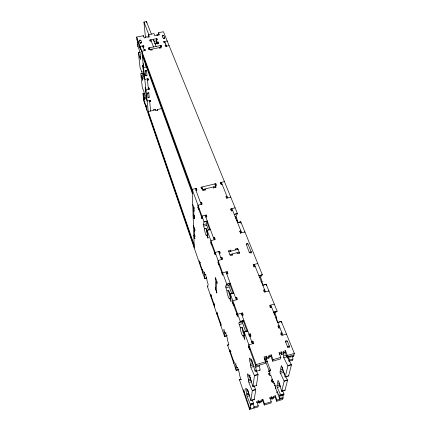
<?xml version="1.0" encoding="UTF-8"?>
<svg xmlns="http://www.w3.org/2000/svg" width="431" height="431" viewBox="0 0 431 431"><rect width="100%" height="100%" fill="white"/><g stroke="black" fill="none" stroke-linecap="round" stroke-linejoin="round"><path stroke-width="0.65" d="M210.716 296.059L210.721 294.109L211.319 296.339M211.551 244.377L211.546 245.002L210.872 243.138L210.878 240.622L215.301 239.491L214.616 237.637L213.512 237.917M234.712 214.315L237.406 213.496L163.435 31.727L158.565 32.697L159.443 34.895L157.719 35.24L157.498 34.685L156.334 34.922L156.55 35.471L154.826 35.816L153.959 33.613L148.506 34.701L149.352 36.91L147.617 37.255L147.407 36.7L145.813 37.018L146.023 37.572L144.283 37.917L143.453 35.703L136.654 37.055L204.035 221.857L203.184 224.772L204.472 228.818A3.944 0.614 75.8 0 0 205.63 234.135A3.944 0.614 75.8 0 0 206.745 235.094L208.006 238.289L207.09 230.278L210.376 229.502M213.652 188.223L213.663 186.898L213.986 187.722L216.066 187.216L214.778 183.929M213.889 303.817L213.895 303.332L214.503 305.11L214.476 307.034M214.466 252.388L215.15 254.915L215.182 252.431L219.659 251.273L220.37 253.186L219.25 253.476M214.595 239.534L214.616 237.637M245.347 331.692L247.76 330.809L244.135 331.827L256.073 364.578L255.691 367.217L255.917 368.5A2.715 0.458 73.6 0 1 256.359 371.064A2.715 0.458 73.6 0 1 255.637 370.412L255.319 369.997L255.125 371.15L256.348 370.789M215.732 187.711L215.748 186.391L202.888 189.5L202.909 190.82M215.786 185.68L215.807 183.681L200.905 187.28L201.525 188.929L202.57 188.676M215.597 289.368L215.759 278.534M227.018 335.733L224.562 336.428L223.824 329.785L225.122 333.222A3.863 0.55 74.5 0 1 226.356 334.957A3.863 0.55 74.5 0 1 227.433 339.94L228.748 344.175L227.606 345.188L228.883 344.816M224.562 336.428L207.392 286.373L208.211 284.573L207.031 280.748A3.572 0.496 75.3 0 0 205.991 275.996A3.572 0.496 75.3 0 0 204.984 274.811L203.874 271.821L204.709 278.55L206.616 278.043M216.567 292.137L216.761 281.346M217.035 314.49L217.073 312.594L217.687 314.878M220.279 183.601L220.3 182.599L224.427 181.602M244.135 331.827L244.808 339.741L243.176 335.657A4.499 0.749 74.2 0 1 241.592 333.664A4.499 0.749 74.2 0 1 240.353 327.878L238.806 322.932L240.331 321.456L243.93 320.416L242.346 321.946L242.384 322.426L245.681 331.746M218.792 264.273L218.776 264.887L218.07 262.937L218.118 260.48L222.633 259.3L221.917 257.361L220.791 257.652M219.616 253.137L219.659 251.273M221.286 184.355L221.329 182.351L227.6 197.91M221.976 184.484L221.987 183.983L220.952 184.231L220.3 182.599M230.892 293.942L233.801 292.94L230.299 293.888L231.086 301.867L229.583 298.139A4.278 0.7 74.8 0 1 228.182 296.555A4.278 0.7 74.8 0 1 226.975 290.941L225.526 286.416L226.787 284.261L207.09 230.278M221.863 259.214L221.917 257.361M220.36 322.652L220.37 322.189L221.006 324.037L220.952 325.895M221.836 272.651L222.541 275.247L222.617 272.828L227.191 271.616L227.929 273.615L226.787 273.922M226.851 198.201L226.921 196.224L225.871 196.482L226.55 198.168L230.747 197.139M248.073 390.556L247.249 390.804A4.24 0.62 73.7 0 0 245.751 388.471A4.24 0.62 73.7 0 0 246.877 393.718L246.909 396.014L250.341 404.386L250.416 406.336A2.43 0.35 73.6 0 1 250.815 408.545A2.43 0.35 73.6 0 1 250.201 407.823L249.932 407.397L249.608 409.45L258.018 406.907L258.223 405.733L256.693 401.401L258.837 400.76L259.22 401.837L259.015 403.017L260.965 402.43L261.181 401.245L260.798 400.167L262.932 399.521L264.483 403.836L264.257 405.016L270.986 402.98L271.244 401.794L269.671 397.495L271.794 396.854L272.193 397.926L271.934 399.122L273.362 398.691L273.626 397.49L273.227 396.423L275.35 395.782L276.944 400.07L276.67 401.261L282.666 399.44L283.183 397.398L283.011 396.304A2.408 0.458 72.6 0 1 282.693 394.968M249.932 376.231L249.064 376.484A4.418 0.684 73.7 0 0 247.48 374.167A4.418 0.684 73.7 0 0 248.66 379.684L248.752 382.389L252.302 390.745L250.885 400.614L254.209 399.618L255.745 389.721L254.053 385.804M251.973 360.445L251.068 360.709A4.617 0.76 73.8 0 0 249.387 358.425A4.617 0.76 73.8 0 0 250.621 364.243L250.707 367.164L254.468 375.724L252.9 386.602L256.386 385.567L258.077 374.663L256.267 370.612M227.115 273.437L227.191 271.616M230.79 210.183L230.849 208.879L235.094 207.823M237.519 222.638L240.751 221.717L240.864 223.22M231.792 211.217L231.91 208.615L241.635 232.756M262.716 285.198L266.164 284.169L277.144 311.15A1.277 0.286 73.6 0 1 277.101 311.268L275.053 312.814L273.895 313.138M230.607 251.408L230.671 250.163L228.441 250.74L230.262 255.535L232.503 254.953L232.137 253.988L232.072 255.227M238.817 369.653L236.22 370.412L235.558 363.845L236.958 367.562A4.057 0.582 74 0 1 238.338 369.647A4.057 0.582 74 0 1 239.437 374.76L240.832 379.248L239.48 379.808L241.064 379.334M240.751 221.717L262.328 274.73L260.529 277.009L262.07 281.465A4.235 0.921 74.3 0 0 262.479 284.735M204.563 221.868L207.289 221.038L204.035 221.857M229.755 351.561L229.863 349.789L230.504 352.186M234.022 305.051L233.44 305.213L233.473 304.636L234.06 304.475M237.632 249.581L237.713 248.331L235.493 248.908L235.859 249.861M239.792 231.522L239.814 231.205L240.902 230.924L240.767 232.837M276.961 392.77L277.208 391.693L279.784 399.208L279.811 397.269A2.414 0.447 72.7 0 1 279.455 395.071A2.414 0.447 72.7 0 1 280.182 395.739L280.5 396.148L280.759 395.216L276.81 386.37L278.033 380.433L278.539 381.074L281.696 391.359L284.972 390.373L287.542 380.244L285.667 376.419M239.13 253.385L239.21 252.146L229.906 254.57M240.525 233.354L239.814 231.205M236.597 299.119L236.721 297.363L235.547 297.686M233.386 360.58L233.419 360.144L234.108 362.142L233.974 363.872M242.093 315.438L243.289 315.104L242.475 312.922L237.718 314.237L237.546 316.516L236.759 314.339L236.797 313.773L237.389 313.606M244.873 232.304L244.905 231.921L240.546 233.036M241.193 314.388L241.29 313.251L252.534 343.739M236.22 370.412L227.6 345.209M242.475 312.922L242.324 314.635L242.728 315.724M249.441 252.9L246.316 244.366A0.878 0.738 6.1 0 1 246.855 243.445A0.878 0.738 6.1 0 1 247.965 243.935L251.165 251.839L251.047 253.089M253.234 265.017L253.261 264.709L257.76 263.513L257.722 263.885M254.021 266.988L253.261 264.709M254.128 266.859L254.387 264.408L265.448 291.852M248.876 335.253L248.999 334.154L250.206 333.809L251.052 336.094L249.84 336.439M243.493 391.612L243.677 389.985L244.21 389.829M250.066 349.094L249.457 349.266L248.612 346.944L248.859 344.789L253.751 343.394L252.895 341.077L251.677 341.422L251.542 342.51M250.206 333.809L250.018 335.463L250.438 336.6M240.331 321.456L230.299 293.888M244.355 392.506L243.677 389.985M249.457 349.266L249.522 348.733M252.895 341.077L252.695 342.704L253.121 343.863M247.249 390.804L247.453 389.457L250.885 400.614M249.064 376.484L249.296 374.997L252.9 386.602M251.068 360.709L251.321 359.066L255.125 371.15M246.877 393.718L248.509 393.234L248.682 391.941M248.66 379.684L250.368 379.183L250.578 377.583M250.621 364.243L252.415 363.721L252.647 361.959M264.359 291.55L264.607 289.772L263.454 290.085L264.289 292.17L268.912 290.909L268.82 291.501M249.608 409.45L239.474 379.824M252.216 400.033L253.622 403.394L253.687 405.35A2.43 0.361 73.5 0 1 254.091 407.419A2.43 0.361 73.5 0 1 253.676 407.306M259.57 365.046L259.618 367.417A2.71 0.469 73.5 0 1 260.071 369.798A2.71 0.469 73.5 0 1 259.575 369.825M259.015 403.017L258.632 401.945L258.837 400.76M293.942 355.015L287.035 357.03L287.412 355.44L285.516 350.705L283.075 351.416L283.544 352.596L283.189 354.19L281.545 354.67L281.89 353.075L281.427 351.895L278.976 352.601L280.84 357.358L280.495 358.937L272.737 361.205L273.044 359.632L271.212 354.853L268.75 355.57L269.203 356.76L268.917 358.344L266.665 358.996L266.218 357.805L266.487 356.227L264.02 356.938L265.819 361.733L265.55 363.301L255.847 366.129L248.676 346.411M266.665 358.996L266.94 357.418L266.487 356.227M264.257 405.016L262.711 400.711L262.932 399.521M272.737 361.205L270.921 356.442L271.212 354.853M268.68 374.604L268.922 373.338L269.962 373.03L264.348 358.075M269.714 374.297L269.962 373.03M278.738 327.328L279.062 325.647L277.866 325.987L278.771 328.233L279.967 327.894M234.189 214.422L237.406 213.496M271.315 380.056L272.403 379.539L270.727 375.072L269.687 375.385L268.922 373.338M272.403 379.539L272.15 380.788L271.104 381.096M272.09 382.13L271.358 379.846M273.038 382.297L273.265 381.193L274.676 385.605L275.204 385.449M271.934 399.122L271.541 398.055L271.794 396.854M281.545 354.67L281.082 353.49L281.427 351.895M274.676 385.605L275.296 385.034M286.394 334.381L286.464 334.047L281.653 335.42L280.737 333.141L281.939 332.797L281.599 334.456L280.705 334.709M275.264 388.622L275.554 387.291L274.768 385.19M285.473 342.192L285.559 341.783A0.986 0.889 23.5 0 1 286.119 340.657A0.986 0.889 23.5 0 1 287.375 341.266L289.438 346.395L288.781 347.246L287.644 346.912L285.559 341.783L287.375 341.266L287.283 341.67M284.288 352.364L283.453 356.114A1.298 0.275 72.9 0 0 283.787 357.752L287.768 365.574A1.32 0.28 72.7 0 1 287.903 365.887L285.193 377.012L288.619 375.994L291.448 364.841A1.315 0.286 72.6 0 0 291.313 364.534L289.433 360.892M276.67 401.261L275.08 396.983L275.35 395.782M287.035 357.03L285.155 352.305L285.516 350.705M279.024 382.739L278.685 384.226L279.751 383.908M283.075 369.539L281.955 369.868L282.574 367.142M287.391 347.176L287.515 346.632L289.336 346.104L289.05 347.321M277.025 392.835L277.095 392.533M287.477 347.181L287.574 346.777M289.206 347.063L289.298 346.653M281.696 391.359L284.158 381.252L279.983 372.174L281.395 365.574L285.193 377.012M292.363 356.292A2.688 0.598 72.6 0 0 292.724 357.8A1.336 0.296 72.6 0 1 292.913 359.071L292.638 360.154L289.039 361.21L289.303 360.127A1.336 0.291 72.7 0 0 289.109 358.856A2.688 0.587 72.7 0 1 288.722 356.313M290.289 356.081L290.02 357.191A1.347 0.296 72.7 0 1 289.584 356.895A2.688 0.587 72.7 0 0 289.039 356.141M283.399 394.774C284.945 395.534 282.655 390.551 282.203 390.47M290.629 357.013L293.662 356.125L294.346 353.42L281.298 321.354L277.731 322.356A1.304 0.286 73.4 0 0 277.72 322.566M207.279 221.189L206.411 224.131L208.286 229.637M237.379 213.647L236.086 216.507L237.454 220.5A3.911 0.814 75.6 0 0 237.589 222.245M231.797 293.829L229.287 286.971C227.46 284.304 234.157 281.578 226.787 284.261M250.341 404.386L253.622 403.394M280.759 395.216L283.986 394.241M256.499 402.586L258.632 401.945M261.116 401.196L262.711 400.711M269.951 398.53L271.541 398.055M273.496 397.463L275.08 396.983M259.22 401.837L261.181 401.245M272.193 397.926L273.626 397.49M250.217 405.226L252.949 404.402M281.082 395.917L283.77 395.108M279.988 398.368L282.655 397.56M250.858 407.958L249.781 408.286L243.628 390.394M253.762 407.079L258.223 405.733M264.483 403.836L271.244 401.794M276.944 400.07L282.973 398.249M251.882 399.946L252.437 399.779M253.547 399.451L254.101 399.284L254.209 399.618M282.127 390.863L282.671 390.696M283.765 390.367L284.309 390.206M277.914 394.22L278.442 394.063M250.228 404.084L252.965 403.26M281.174 394.758L283.867 393.95M274.046 383.278L274.574 383.121M273.96 383.692L274.482 383.536M252.189 390.438L255.05 389.586M284.595 380.783L287.412 379.943M252.302 390.745L255.745 389.721M284.158 381.252L287.542 380.244M246.721 394.947L249.425 394.139M277.332 385.804L279.994 385.012M247.583 396.278L249.743 395.631M277.106 387.447L279.767 386.65M253.369 386.079L253.951 385.907M285.069 376.667L285.64 376.5M286.782 376.161L287.353 375.994M272.133 381.92L273.389 381.548M254.344 375.406L257.35 374.523M270.7 370.617L268.632 371.226L270.361 370.655L270.307 370.051L265.798 357.892M288.355 365.402L291.313 364.534M239.464 379.873L241.43 379.296M268.594 371.301L270.528 370.735M254.468 375.724L258.077 374.663M287.903 365.887L291.448 364.841M248.488 381.036L251.321 380.201M280.527 371.581L283.312 370.757L284.794 374.658M249.393 382.432L251.656 381.764M280.29 373.3L283.075 372.476M289.303 360.127L292.315 359.244M256.273 371.258L259.968 370.175M270.059 369.2L270.582 369.044M249.705 375.757L250.282 375.584M236.958 367.562L237.745 367.336M250.433 365.736L253.406 364.868M284.04 355.941L286.373 355.263M236.732 370.094L238.812 369.491M265.625 361.679L267.673 361.081M256.073 364.578L265.819 361.733M273.044 359.632L280.84 357.358M287.412 355.44L294.346 353.42M265.62 361.841L267.667 361.248M251.375 367.207L254.349 366.345M283.787 357.752L286.707 356.9M255.691 367.217L258.783 366.312M235.52 363.936L236.043 363.78M266.94 357.418L269.203 356.76M281.89 353.075L283.544 352.596M264.375 358.344L266.218 357.805M268.465 357.154L270.921 356.442M279.256 354.023L281.082 353.49M283.334 352.838L285.155 352.305M230.531 351.744L231.048 351.599M248.612 346.944L249.22 346.772M227.595 345.263L228.101 345.118M225.057 336.115L227.072 335.55M278.318 322.399L281.287 321.558A1.298 0.291 73.3 0 1 281.298 321.354M243.176 335.657L244.065 335.404M223.791 329.893L224.298 329.753M240.353 327.878L242.13 327.382L244.582 334.111M275.533 318.008L276.691 317.679A4.455 0.986 73.4 0 0 277.569 322.636M225.122 333.222L226.14 332.937M277.144 311.15L273.615 312.136A1.277 0.28 73.7 0 1 273.566 312.254L276.508 311.435M240.304 321.531L243.299 320.696M239.399 322.771L242.346 321.946M239.162 324.581L242.109 323.756M274.229 314.775L274.811 314.614M236.759 314.339L237.346 314.177M274.283 304.114L269.607 305.412L270.469 307.562L271.643 307.238M269.914 306.985L271.077 306.662M270.986 307.238L270.404 307.4L270.776 305.089L282.86 335.076M263.293 285.16L266.159 284.379A1.234 0.275 74.2 0 1 266.164 284.169M229.583 298.139L230.445 297.907M225.871 287.892L228.716 287.121M226.975 290.941L228.689 290.478L230.871 296.469M260.949 281.772L262.07 281.465M207.392 286.373L208.114 286.179M262.328 274.73L258.891 275.754L261.719 275.016M226.765 284.39L229.653 283.614M226.097 286.136L228.942 285.37M259.414 277.187L260.534 276.885M254.053 266.681L255.184 266.38M204.984 274.811L205.948 274.558M204.693 278.372L206.6 277.866M202.737 269.849L202.258 269.973L202.252 269.467L202.818 271.121L202.85 273.135M202.818 271.121L203.297 270.997M204.116 272.29L204.596 272.16M200.34 262.894L199.871 263.018L199.86 262.506L200.329 262.382M246.316 244.366L247.965 243.935M228.813 251.693L238.09 249.28M207.731 237.81L208.27 237.67M194.37 235.288L193.799 235.434L194.904 238.612L194.591 236.721L195.071 236.603M195.038 235.682L194.559 235.805L194.839 236.603L194.526 234.701M206.745 235.094L207.823 234.82M204.041 226.022L206.718 225.348M235.348 218.151L236.403 217.881M194.333 228.904L194.613 229.712L195.103 229.588M194.887 230.854L194.403 230.978L194.683 231.781L194.645 230.655L195.13 230.531M204.472 228.818L206.083 228.414L207.602 232.584M236.403 220.764L237.454 220.5M207.101 230.45L208.195 230.17M209.288 229.895L209.838 229.755M238.063 222.622L240.218 222.078M201.32 216.254L201.967 218.657L202.505 218.522M203.179 224.643L205.856 223.969M235.035 216.642L235.563 216.513M194.397 215.737L193.896 215.861L194.187 216.674L194.688 216.551M193.11 215.619L194.262 218.867L194.219 217.677L194.72 217.553M205.813 217.03L206.891 216.761L206.239 214.999L201.923 216.071L201.967 218.657M201.331 216.901L201.864 216.766M232.611 210.35L231.544 210.614L230.849 208.879M194.155 208.205L193.648 208.335L193.945 209.154L193.902 207.914L194.413 207.785M199.165 208.739L198.632 208.873L198.648 209.52L198.023 207.801L198.551 207.672M194.187 209.24L193.681 209.364L194.015 211.416L193.724 210.597L194.23 210.473M200.523 202.694L201.589 202.435L202.22 204.149L197.958 205.194L198.023 207.801M195.949 190.276L196.994 190.023L196.385 188.369L192.194 189.381L194.241 248.03M215.419 185.572L216.454 185.319L215.807 183.681M155.747 110.449L155.639 109.291L154.039 109.641L154.099 110.223L148.226 111.505L194.128 244.905M157.39 110.686L157.283 109.528L162.11 108.472M146.804 98.058L146.395 98.144L146.195 97.578L147.116 101.059L150.376 100.353L150.5 101.554L149.686 101.732L149.288 100.595M145.683 105.299L145.619 104.717L146.001 105.832L146.4 105.746M204.709 278.55L143.83 101.069L143.496 98.106L143.889 98.02M144.568 93.204L142.984 93.543L144.87 100.035L144.687 98.015L145.285 97.885M147.978 97.363L149.212 97.099L148.792 93.004A0.636 0.458 -19 0 0 148.124 92.676A0.636 0.458 -19 0 0 147.553 93.274L147.978 97.363A0.636 0.453 -18.9 0 0 148.641 97.686A0.636 0.453 -18.9 0 0 149.212 97.099M146.325 98.785L146.734 98.699M144.908 101.808L144.514 101.888L144.45 101.312L144.891 102.993M148.307 88.231L149.137 88.053L149.261 89.309L145.937 90.014L145.139 87.735L145.473 89.551M145.716 91.83L145.387 90.02L145.797 89.934M145.996 90.499L145.581 90.591L145.387 90.02M143.437 93.64L144.627 93.387M141.988 73.41L140.759 73.669L142.365 87.994L143.771 90.866L144.229 93.834L144.832 93.71M147.553 93.274L148.792 93.004M146.971 75.188A0.657 0.49 -19.3 0 1 146.384 75.813A0.657 0.49 -19.3 0 1 145.694 75.457L145.236 71.056A0.663 0.496 -19.4 0 1 145.829 70.42A0.663 0.496 -19.4 0 1 146.518 70.786L146.971 75.188L145.694 75.457L145.543 75.026M141.255 75.409L142.699 80.295L142.499 78.124L143.119 77.995M147.483 80.171L148.323 79.994L148.194 78.701L144.811 79.412L143.857 75.829L144.062 76.4M142.499 78.124L142.914 78.857A3.033 0.35 77.7 0 0 142.435 75.123L141.794 71.724L142.214 71.638M145.236 71.056L146.518 70.786M141.228 73.766L142.456 73.512M142.009 73.658L142.629 73.529M144.444 73.873L143.803 74.003L143.604 73.432L143.943 75.312M143.744 74.741L144.164 74.655M146.998 66.816L143.545 67.532L142.72 65.237L142.866 66.584L143.297 66.493M140.07 52.076L138.373 52.42L140.371 59.182L140.156 56.844L140.797 56.714M140.253 58.982L140.678 58.896M139.881 47.399L140.371 49.236L140.808 49.15M148.679 49.565L148.528 47.97L161.119 45.422L161.566 46.564L160.693 46.742M144.035 49.495L144.924 49.317L145.349 50.465L141.804 51.187L141.368 49.985M149.837 48.94L148.959 49.118L148.528 47.97M150.063 49.511L160.925 47.308M169.103 45.648L165.601 46.359L165.143 45.223L166.016 45.045L166.124 46.64M138.857 52.517L139.919 52.302M149.993 41.053L149.896 39.991L156.852 38.596L157.288 39.711L156.421 39.889L156.739 43.59M141.487 42.583L140.172 42.847C137.203 39.383 141.826 38.731 141.487 42.583A0.679 0.442 -4.6 0 1 140.985 43.138A0.679 0.442 -4.6 0 1 140.172 42.847L140.231 43.375M163.263 38.214A0.673 0.436 -3.2 0 0 164.082 38.499A0.673 0.436 -3.2 0 0 164.567 37.955C164.798 34.173 160.187 34.771 163.263 38.214L164.567 37.955L164.599 38.483M151.195 40.934L150.322 41.112L149.896 39.991M140.156 56.844L140.506 57.533A3.168 0.372 77.9 0 0 140.21 54.161C140.14 50.669 138.098 47.879 137.5 44.614L137.931 44.528M153.872 41.354L156.394 40.848M137.661 46.074L138.092 45.988M137.715 46.203L138.146 46.117M156.421 39.889L157.369 42.319L158.242 42.141L158.689 43.267L155.192 43.973M139.94 46.273L139.504 46.359L139.579 47.065L139.089 45.233M154.53 43.369L157.207 42.831M143.124 47.017L144.002 46.839L143.582 45.702L140.064 46.413L140.371 49.236M163.732 42.001L163.71 41.645L167.185 40.945L167.223 41.478M137.322 39.092L136.891 39.183L140.29 48.531M139.315 40.509L140.625 40.245M162.336 35.902L163.629 35.644M145.462 37.432L143.949 22.046L146.492 21.55L151.373 34.13M277.736 392.684L277.165 392.232L275.468 387.701A0.862 0.803 34.9 0 1 275.576 386.936M288.285 358.662L287.294 356.728A1.298 0.28 72.8 0 1 287.132 356.281M276.691 317.679L275.387 314.452A1.261 0.28 73.6 0 1 275.053 312.814M166.474 46.182L164.577 41.473L164.658 42.604M163.71 41.645L164.157 42.771L165.03 42.599L165.068 43.127M159.158 47.669L159.384 48.24L161.14 47.879L160.251 45.6L160.343 46.834M237.713 248.331L239.577 253.105L237.346 253.687L236.975 252.728M156.141 46.429L153.377 39.296L153.484 40.53M288.619 375.994L288.495 375.654M143.949 22.046L148.781 34.647L148.894 35.881M153.506 46.963L150.764 39.819L150.877 41.053M230.671 250.163L231.032 251.117M284.972 390.373L284.853 390.044M269.504 373.736L270.189 375.557M272.009 380.422L272.694 382.243M144.687 98.015L145.021 98.742A2.92 0.329 77.4 0 0 144.644 95.273L144.229 93.834M236.721 297.363L237.503 299.48L232.805 300.763L232.665 303.09L233.44 305.213M144.46 50.648L142.704 45.88L142.823 47.011M195.335 188.622L201.158 204.407M205.161 215.268L214.196 239.776M218.544 251.559L221.507 259.597M226.049 271.918L236.328 299.804M206.756 221.496L209.778 229.707M229.696 283.846L233.139 293.204M243.321 320.874L247.211 331.45M142.031 53.304L192.264 191.364M198.007 207.155L201.956 218.011M210.872 242.513L215.161 254.295M218.081 262.328L222.563 274.644M232.702 302.508L237.589 315.95M142.252 55.41L192.328 193.336M280.295 386.488L280.042 385.616M147.914 78.851L148.323 79.994M192.727 204.633L193.902 207.914M142.866 66.584L143.07 67.155M143.189 68.27L142.984 67.699L143.334 69.601M157.283 109.528L157.487 110.094L155.887 110.444L155.489 109.312M148.657 87.601L149.261 89.309M193.858 214.654L194.187 216.674M193.934 216.858L194.219 217.677M148.027 88.344L148.431 89.486L147.348 78.878M215.742 279.644L215.43 277.602L217.089 282.283L217.073 283.388L216.739 282.45M153.7 109.097L154.099 110.223M256.386 385.567L256.273 385.217M150.101 100.423L150.5 101.554M193.449 225.359L194.613 229.712M215.613 288.312L215.29 287.391L215.274 288.452L216.89 293.064L216.583 291.087M194.365 229.852L194.645 230.655M146.157 95.919L145.958 95.353L146.287 97.137M199.86 262.506L199.3 260.884L199.348 262.926M143.636 99.335L146.799 108.547M148.415 113.245L194.187 246.473M199.311 261.396L202.829 271.627M210.721 294.599L214.498 305.595M217.068 313.068L220.995 324.5M229.836 350.236L234.076 362.573M287.671 356.895L288.915 360.855A1.336 0.291 72.7 0 0 289.039 361.21M141.794 71.724L140.107 67.78L138.373 52.42M138.238 42.89L138.319 43.596L137.834 41.775M136.654 37.055L137.678 43.752L137.5 44.614M142.984 93.543L143.496 98.106M146.001 105.832L146.066 106.409M146.987 110.282L146.351 106.85L146.416 107.432M141.804 51.187L148.598 114.969L148.232 111.554M143.119 63.524L143.545 67.532M142.925 65.814L144.202 77.699M145.339 88.307L146.524 99.356M145.797 63.729L146.136 66.999M149.562 100.531L150.645 111.133M143.582 45.702L143.749 47.291M143.453 35.703L143.561 36.77M144.924 49.317L145.031 50.379M149.589 49.64L149.412 47.793L150.274 50.088L152.041 49.727L151.82 49.156L151.917 50.217M146.492 21.55L146.621 22.886M148.506 34.701L148.706 36.824M157.369 42.319L157.498 43.908M156.852 38.596L156.938 39.663M158.242 42.141L158.371 43.736M157.498 34.685L157.584 35.751M158.565 32.697L158.732 34.825M161.119 45.422L161.237 47.017M264.887 358.673L265 360.251M266.159 284.379L266.245 285.667M281.287 321.558L281.346 322.835M193.605 207.09L193.972 218.054M194.295 227.767L194.629 237.815M196.385 188.369L196.434 190.357M201.983 189.004L201.956 187.027L203.195 190.335L205.285 189.829L204.973 188.999L204.984 190.324M201.589 202.435L201.622 204.402M206.239 214.999L206.25 216.944M244.544 335.49A4.493 0.76 74.2 0 1 242.912 331.795A4.493 0.76 74.2 0 1 242.13 327.382M230.8 297.983A4.272 0.711 74.8 0 1 229.378 294.475A4.272 0.711 74.8 0 1 228.689 290.478M248.509 393.234A4.24 0.63 73.7 0 1 247.636 390.13M250.368 379.183A4.418 0.695 73.7 0 1 249.452 375.951M252.415 363.721A4.612 0.77 73.7 0 1 251.445 360.348M207.85 235.078A3.944 0.625 75.8 0 1 206.691 231.97A3.944 0.625 75.8 0 1 206.083 228.414M293.662 356.125A1.347 0.302 72.6 0 1 293.366 356.071M292.638 360.154A1.336 0.296 72.6 0 1 292.509 359.799M281.955 369.868A4.38 0.889 72.8 0 1 281.712 369.211M251.165 251.839L249.501 252.275A0.884 0.749 6.9 0 0 250.626 252.776A0.884 0.749 6.9 0 0 251.165 251.839M157.32 43.833L156.609 42.006L157.304 43.833"/></g></svg>
